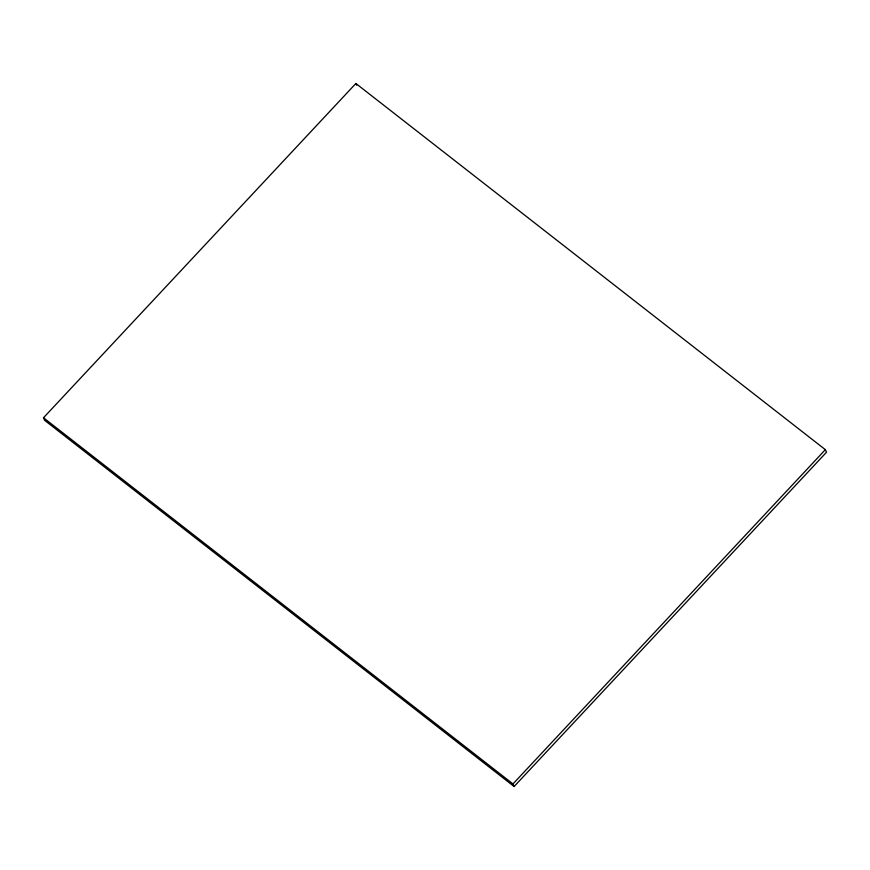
<?xml version="1.0" encoding="UTF-8"?>
<svg xmlns="http://www.w3.org/2000/svg" width="870" height="870" viewBox="0 0 870 870"><rect width="100%" height="100%" fill="white"/><g stroke="black" fill="none" stroke-linecap="round" stroke-linejoin="round"><path stroke-width="1.3" d="M43.5 417.763L355.873 83.487L825.347 449.659L826.5 452.237L514.126 786.513L44.653 420.34L43.5 417.763L512.974 783.935L514.126 786.513M512.974 783.935L825.347 449.659M355.873 83.487L356.646 85.206"/></g></svg>
